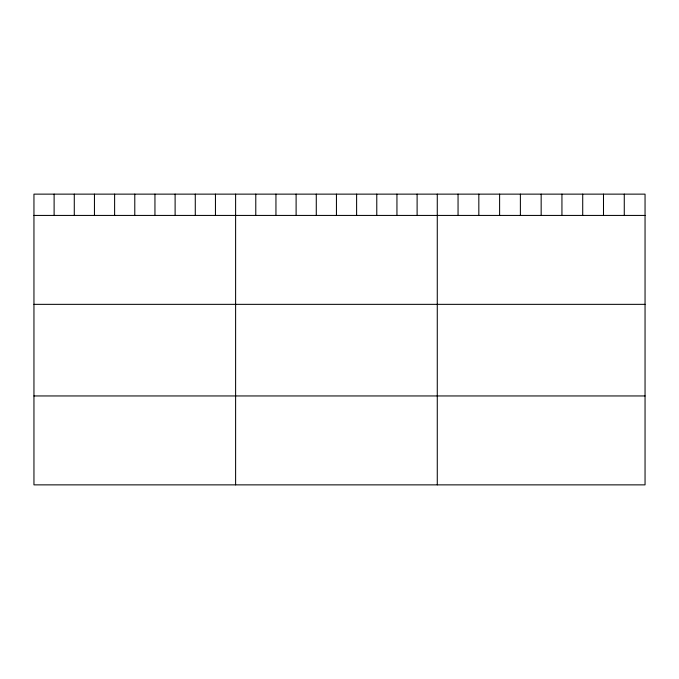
<?xml version="1.0" encoding="UTF-8"?>
<svg xmlns="http://www.w3.org/2000/svg" width="679" height="679" viewBox="0 0 679 679"><rect width="100%" height="100%" fill="white"/><g stroke="black" fill="none" stroke-linecap="round" stroke-linejoin="round"><path stroke-width="1.02" d="M645.05 215.43L645.05 484.865L33.95 484.865L33.95 194.135L645.05 194.135L645.05 215.43L33.95 215.43M33.95 304.345L645.05 304.345M33.95 395.95L645.05 395.95M624.273 194.135L624.273 215.43M603.495 194.135L603.495 215.43M582.718 194.135L582.718 215.43M561.94 194.135L561.94 215.43M541.163 194.135L541.163 215.43M520.386 194.135L520.386 215.43M499.608 194.135L499.608 215.43M478.831 194.135L478.831 215.43M458.053 194.135L458.053 215.43M437.276 194.135L437.276 484.865M417.11 194.135L417.11 215.43M396.943 194.135L396.943 215.43M376.777 194.135L376.777 215.43M356.611 194.135L356.611 215.43M336.445 194.135L336.445 215.43M316.278 194.135L316.278 215.43M296.112 194.135L296.112 215.43M275.946 194.135L275.946 215.43M255.779 194.135L255.779 215.43M235.613 194.135L235.613 484.865M215.447 194.135L215.447 215.43M195.28 194.135L195.28 215.43M175.114 194.135L175.114 215.43M154.948 194.135L154.948 215.43M134.782 194.135L134.782 215.43M114.615 194.135L114.615 215.43M94.449 194.135L94.449 215.43M74.283 194.135L74.283 215.43M54.116 194.135L54.116 215.43"/></g></svg>
